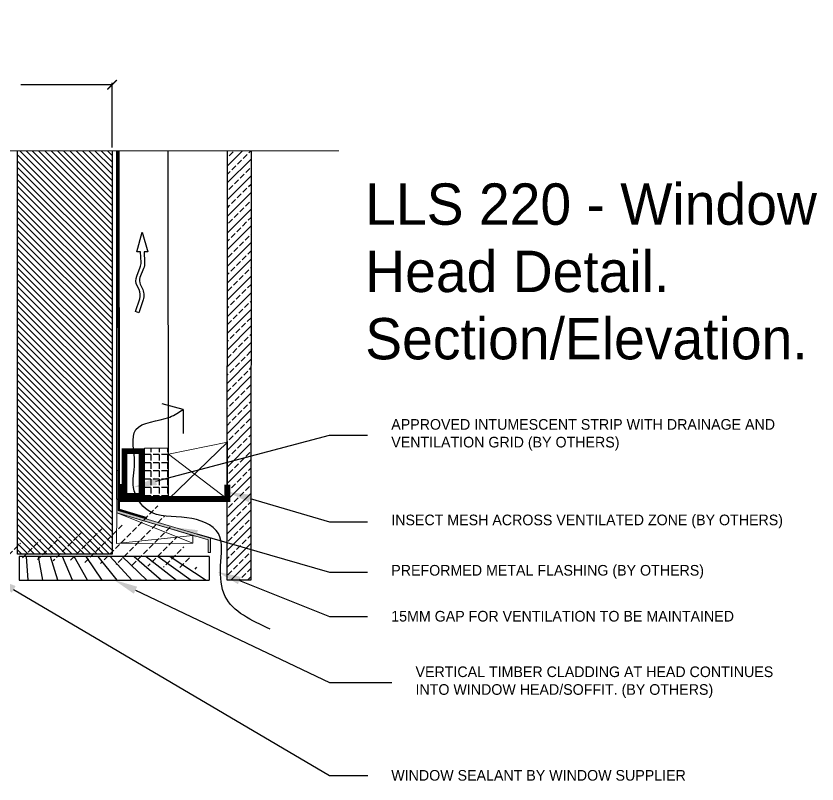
# Model space of a CAD drawing. Header units: millimetres. Extents: x -1562 to 49121, y -21091 to 0.
# Drawn here: x 40390 to 41069, y -9169 to -8519 of the extents above; entities that cross this region are included whole.
import ezdxf
from ezdxf import colors
from ezdxf.entities.mleader import LeaderData, LeaderLine
from ezdxf.math import Vec2, Vec3

# ---------------------------------------------------------------- set-up
doc = ezdxf.new("R2010")
doc.units = ezdxf.units.MM
doc.header["$MEASUREMENT"] = 0
for name, pattern in [('ACAD_ISO02W100', [15, 12, -3]), ('DASHED2', [0.375, 0.25, -0.125]), ('H1-SEC_A-A$0$HIDDEN2', [4.762499999999999, 3.175, -1.5875])]:
    doc.linetypes.add(name, pattern=pattern)
for name, color, linetype in [('00_H_HATCH', 8, 'Continuous'), ('27_S_ROOF 18mm OSB BOARD', 1, 'Continuous'), ('41_S_EXT-WALL-FIN', 1, 'Continuous'), ('A00002 Title Text', 2, 'Continuous'), ('A00H_HATCH', 252, 'Continuous'), ('H001_HATCH', 252, 'Continuous'), ('H1-SEC_A-A$0$29_S_INSULATION-DPC', 1, 'Continuous'), ('LLS_Dimensions', 6, 'Continuous'), ('LLS_Gutex Multitherm', 41, 'Continuous'), ('Underlay', 143, 'ACAD_ISO02W100'), ('VELUX_ROOFCONSTRUCTION', 7, 'Continuous')]:
    doc.layers.add(name, color=color, linetype=linetype)
doc.layers.add('LLS_Text', color=6, linetype='Continuous', lineweight=15)
doc.layers.add('Window-Doors', color=2, linetype='Continuous', lineweight=13)
doc.styles.add('ARIAL', font='arial.ttf', dxfattribs={"width": 0.8})
doc.styles.add('Century Gothic', font='GOTHIC.TTF')
doc.styles.add('GENERATED_STYLE_2', font='GOTHIC.TTF')
doc.dimstyles.new('LLS 1T 10', dxfattribs={"dimtxt": 25, "dimasz": 8, "dimexe": 1.5, "dimexo": 3, "dimgap": 5, "dimtad": 0, "dimdec": 0, "dimzin": 0, "dimdsep": 46, "dimtxsty": 'ARIAL', "dimblk": 'ARCHTICK', "dimcen": 0.09, "dimclrd": 8, "dimclre": 8, "dimclrt": 256, "dimadec": 0, "dimazin": 0, "dimtfac": 1, "dimtdec": 0, "dimtofl": 0, "dimtmove": 0, "dimatfit": 3, "dimfxl": 1.5, "dimtolj": 1, "dimtzin": 0, "dimarcsym": 0})

# ---------------------------------------------------------------- blocks, each defined once
blk = doc.blocks.new('_ArchTick')
at = {"color": 0, "linetype": 'ByBlock', "const_width": 0.15}
blk.add_lwpolyline([(-0.5, -0.5), (0.5, 0.5)], dxfattribs=at)
blk = doc.blocks.new('*D82')
at = {"layer": 'Defpoints', "color": 0, "transparency": 16777216}
for p in [(40471.60264241516, -8576.861463625584), (40119.62994400244, -8632.836790111502), (40471.60264241516, -8632.836790111502)]:
    blk.add_point(p, dxfattribs=at)
at = {"layer": 'LLS_Dimensions', "color": 8, "lineweight": -2, "transparency": 16777216}
for p, q in [((40119.62994400244, -8629.836790111502), (40119.62994400244, -8575.361463625584)), ((40119.62994400244, -8576.861463625584), (40204.12925364537, -8576.861463625584)), ((40471.60264241516, -8576.861463625584), (40387.10333277224, -8576.861463625584)), ((40471.60264241516, -8629.836790111502), (40471.60264241516, -8575.361463625584))]:
    blk.add_line(p, q, dxfattribs=at)
at = {"layer": 'LLS_Dimensions', "color": 8, "lineweight": -2, "transparency": 16777216, "xscale": 8, "yscale": 8, "zscale": 8, "rotation": 180}
blk.add_blockref('_ArchTick', (40119.62994400244, -8576.861463625584), dxfattribs=at)
at = {"layer": 'LLS_Dimensions', "color": 8, "lineweight": -2, "transparency": 16777216, "xscale": 8, "yscale": 8, "zscale": 8}
blk.add_blockref('_ArchTick', (40471.60264241516, -8576.861463625584), dxfattribs=at)
at = {"layer": 'LLS_Dimensions', "transparency": 16777216, "insert": (40295.6162932088, -8576.861463625584), "char_height": 25, "attachment_point": 5, "style": 'ARIAL', "bg_fill": 3, "box_fill_scale": 1.25, "bg_fill_color": 256, "bg_fill_true_color": 13158600, "bg_fill_transparency": 0}
blk.add_mtext('\\A1;LLS T.F.  Wall ', dxfattribs=at)

msp = doc.modelspace()

# ---------------------------------------------------------------- hatches: boundary and pattern name
at = {"layer": '00_H_HATCH'}
h = msp.add_hatch(dxfattribs=at)
h.set_pattern_fill('JIS_STN_2.5', color=9, scale=4, angle=5.400434271387832e-08)
h.set_pattern_definition([(45.00000005400433, (135036.337301012, -110245.1425797285), (-7.071067818530336, 7.071067805200615), []), (45.00000005400433, (135043.397301012, -110245.1425797219), (-7.071067818530336, 7.071067805200615), [4.8, -2])])
h.paths.add_polyline_path([(40589.33784794586, -8632.836790111502), (40569.33736771336, -8632.836790111502), (40569.23126790661, -8996.136378880856), (40589.23126790665, -8996.136378880856)])
h = msp.add_hatch(dxfattribs=at)
h.set_pattern_fill('JIS_STN_2.5', color=9, scale=0.5, angle=5.400434271387832e-08)
h.set_pattern_definition([(45.00000005400433, (527990103.2796899, 726922016.1451199), (-0.883883477316292, 0.8838834756500769), []), (45.00000005400433, (527990104.1621899, 726922016.1451199), (-0.883883477316292, 0.8838834756500769), [0.6, -0.25])])
h.paths.add_polyline_path([(40548.19928771874, -8960.655916079562), (40548.19928771874, -8958.569419337382), (40477.57205777247, -8937.574334626963), (40477.57205777247, -8936.650476084269), (40477.46729051029, -8936.618952662717), (40477.51967414138, -8903.335827513078), (40475.62444140356, -8903.335708138886), (40475.57205777247, -8939.066299069735)])
h.paths.add_polyline_path([(40554.95902393757, -8960.578860096171), (40548.19928771874, -8958.569419337382), (40548.19928771874, -8960.655916079562), (40552.95902393757, -8962.070824538943), (40552.95902393757, -8972.594190612614), (40554.95902393757, -8972.594190612614)])
h = msp.add_hatch(dxfattribs=at)
h.set_pattern_fill('JIS_STN_2.5', color=9, scale=4, angle=5.400434271387832e-08)
h.set_pattern_definition([(45.00000005400433, (528054677.0092292, 726823034.9440244), (-7.071067818530336, 7.071067805200615), []), (45.00000005400433, (528054684.0692292, 726823034.9440244), (-7.071067818530336, 7.071067805200615), [4.8, -2])])
h.paths.add_polyline_path([(40393.04956041586, -8975.984102059538), (40522.8185101714, -8975.98410210459), (40553.77008290098, -8975.984102059625), (40553.77008290098, -8995.984102059334), (40393.04956041586, -8995.984102059538)])
at = {"layer": 'A00H_HATCH', "true_color": 0xed1f24}
h = msp.add_hatch(dxfattribs=at)
h.set_pattern_fill('ANGLE', color=240, angle=180)
h.set_pattern_definition([(180, (-74461.52226049313, 90409.00161406453), (-2.566247367613279e-15, -6.985), [5.08, -1.905]), (270, (-74461.52226049313, 90409.00161406453), (6.985, -2.993955262215492e-15), [5.08, -1.905])])
h.paths.add_polyline_path([(40519.42572958065, -8884.418014057304), (40499.1521749833, -8884.418014057304), (40499.1521749833, -8927.428243111532), (40519.42572958065, -8927.428243111532)])
at = {"layer": 'H001_HATCH', "transparency": 33554549}
h = msp.add_hatch(dxfattribs=at)
h.set_pattern_fill('ANSI31', color=33, scale=30, angle=-90.00000000000001)
h.set_pattern_definition([(315, (49447.30137188468, 31596.93462536018), (2.651650429449554, 2.651650429449553), [])])
h.paths.add_polyline_path([(40391.60264241516, -8632.836790111502), (40471.60264241516, -8632.836790111502), (40471.60264241516, -8974.106631381339), (40391.60264241516, -8974.106631381339)])

# ---------------------------------------------------------------- linework, layer by layer
at = {"layer": '00_H_HATCH', "color": 9, "elevation": -1.815402375014817e-10}
for points in [[(40531.79630541815, -8851.752710559671), (40513.96889647441, -8846.99107210714)], [(40531.79630541815, -8851.752710559671), (40531.79630541815, -8871.913609649175)]]:
    msp.add_lwpolyline(points, dxfattribs=at)
at = {"layer": '00_H_HATCH', "color": 2, "lineweight": 5, "transparency": 33554687, "elevation": -1.815402375014817e-10}
for points in [[(40519.38466069566, -8927.467669241105), (40519.38466069566, -8889.467669241105), (40569.38466069566, -8879.467669241105), (40569.38466069568, -8927.464406363466)], [(40475.38237208415, -8964.953743503578), (40475.57205777247, -8939.066299069735), (40540.06890062091, -8958.239027211388), (40540.0811404855, -8964.833660377775)]]:
    msp.add_lwpolyline(points, close=True, dxfattribs=at)
at = {"layer": '00_H_HATCH', "color": 251, "lineweight": 5, "true_color": 0x636466, "transparency": 33554687, "elevation": -1.815402375014817e-10}
for points in [[(40569.38466069566, -8879.467669241105), (40519.38466069566, -8927.467669241105)], [(40569.38466069568, -8927.464406363466), (40519.38466069566, -8889.467669241105)], [(40540.0811404855, -8964.833660377775), (40475.57205777247, -8939.066299069735)], [(40475.38237208415, -8964.953743503578), (40540.06890062091, -8958.239027211388)]]:
    msp.add_lwpolyline(points, dxfattribs=at)
at = {"layer": '00_H_HATCH', "color": 9}
msp.add_spline([(40605.51732758347, -9037.497237379783), (40567.42303939858, -9009.83593737119), (40563.58601175861, -8984.091815734431), (40561.66762559275, -8956.704414295124), (40535.08390971117, -8943.284612144755), (40502.1966332181, -8937.2592900731), (40489.86396836025, -8917.814277464178), (40490.68733745594, -8897.215854987739), (40491.78363106739, -8868.732970884423), (40520.55993417175, -8858.05181958748), (40531.79630541815, -8851.752710559671)], degree=3, dxfattribs=at)
at = {"layer": '27_S_ROOF 18mm OSB BOARD', "lineweight": 5, "elevation": -1.815402375014817e-10}
msp.add_lwpolyline([(40475.57205777247, -8903.335767825982), (40477.57205777247, -8903.335767825982), (40477.57205777247, -8937.574334626963), (40554.95902393757, -8960.578860096171), (40554.95902393757, -8972.594190612614), (40552.95902393757, -8972.594190612614), (40552.95902393757, -8962.070824538943), (40475.57205777247, -8939.066299069735)], close=True, dxfattribs=at)
at = {"layer": '41_S_EXT-WALL-FIN', "color": 5}
msp.add_line((40553.770082901, -8975.98410205948, 0.02949721273074478), (40553.770082901, -8995.98410205948, 0.02949721273074478), dxfattribs=at)
at = {"layer": '41_S_EXT-WALL-FIN', "color": 5, "elevation": -1.815402375014817e-10}
for points in [[(40589.33784794586, -8632.836790111502), (40589.23126790665, -8996.136378880856), (40569.23126790661, -8996.136378880856), (40569.33736771336, -8632.836790111502)], [(40553.77008290088, -8975.984102059538), (40393.04956041586, -8975.984102059538), (40393.04956041586, -8995.984102059538), (40553.77008290088, -8995.984102059538)]]:
    msp.add_lwpolyline(points, dxfattribs=at)
at = {"layer": 'A00H_HATCH', "color": 240, "true_color": 0xed1f24, "const_width": 5, "elevation": -1.815402375014817e-10}
msp.add_lwpolyline([(40496.6677087412, -8924.93543183088), (40482.19105173765, -8924.93543183088), (40482.19105173765, -8886.925202776682), (40496.6677087412, -8886.925202776682)], close=True, dxfattribs=at)
at = {"layer": 'A00H_HATCH', "color": 2, "lineweight": 5, "transparency": 33554687, "elevation": -1.815402375014817e-10}
msp.add_lwpolyline([(40519.42572958065, -8884.418014057304), (40499.1521749833, -8884.418014057304), (40499.1521749833, -8927.428243111532), (40519.42572958065, -8927.428243111532)], close=True, dxfattribs=at)
at = {"layer": 'H1-SEC_A-A$0$29_S_INSULATION-DPC', "color": 5, "linetype": 'H1-SEC_A-A$0$HIDDEN2', "ltscale": 2, "true_color": 0x1414ff, "const_width": 5}
for points, elevation in [([(40479.22673870435, -8914.845490877753), (40479.22673870435, -8927.505571101301), (40569.25396596594, -8927.5210187675), (40569.25396596594, -8915.40398630279)], -1.815402375014817e-10), ([(40479.22673870447, -8914.845490877695), (40479.22673870447, -8927.505571101243), (40569.25396596605, -8927.521018767442), (40569.25396596605, -8915.403986302732)], 0.02949721273074478)]:
    msp.add_lwpolyline(points, dxfattribs=dict(at, elevation=elevation))
at = {"layer": 'LLS_Gutex Multitherm', "elevation": -1.815402375014817e-10}
msp.add_lwpolyline([(40471.60264241516, -8632.836790111502), (40471.60264241516, -8974.106631381339), (40444.93597574849, -8974.106631381339), (40444.93597574849, -8974.106631381339), (40418.26930908182, -8974.106631381339), (40418.26930908182, -8974.106631381339), (40391.60264241516, -8974.106631381339), (40391.60264241516, -8632.836790111502)], dxfattribs=at)
at = {"layer": 'VELUX_ROOFCONSTRUCTION', "elevation": -1.815402375014817e-10}
msp.add_lwpolyline([(40495.83993193942, -8718.368374983529), (40492.6342525996, -8718.368374983253), (40497.22048786878, -8701.696030205054), (40502.03688093602, -8718.368374983253), (40498.8425924504, -8718.368374982918), (40499.20964759179, -8727.081986330824, -0.1055431355186877), (40498.30094946169, -8732.433161445133), (40495.29467084103, -8739.992458328295, 0.2157207799034243), (40495.56245805132, -8745.757840568152), (40497.15882367095, -8748.890070165446, -0.201825453011014), (40497.8947531155, -8758.947340986426), (40494.23181639945, -8769.809060164578), (40491.38911019637, -8768.85040410353), (40495.05204691303, -8757.988684924694, 0.2018254530110077), (40494.4859473401, -8750.252322755241), (40492.8895817203, -8747.120093157802, -0.2157207799034306), (40492.50702856258, -8738.883832815725), (40495.51330718356, -8731.324535932228, 0.1055431355186963), (40496.21230574478, -8727.208247383005), (40495.83993193942, -8718.368374983529)], format="xyb", dxfattribs=at)
at = {"layer": 'Window-Doors', "color": 11, "elevation": -1.815402375014817e-10}
msp.add_lwpolyline([(40663.56295987549, -8632.836790111502), (40255.48137257386, -8632.836790111502), (40236.83347618939, -8583.656626396554), (40236.83347618939, -8667.156626396554), (40217.48137257386, -8632.836790111502), (39943.56295987546, -8632.836790111502)], dxfattribs=at)

# ---------------------------------------------------------------- texts
at = {"layer": 'A00002 Title Text', "color": 6, "linetype": 'Continuous', "lineweight": 18, "insert": (40686.00811306578, -8660.359142290417), "char_height": 35, "width": 492.0086851999222, "attachment_point": 1, "line_spacing_factor": 0.9761192571927967, "style": 'GENERATED_STYLE_2'}
msp.add_mtext('LLS 220 - Window Head Detail.\\PSection/Elevation. ', dxfattribs=at)

# ---------------------------------------------------------------- leaders
at = {"layer": 'LLS_Text'}
ml = msp.add_multileader_mtext('Standard', dxfattribs=at)
ml.set_content('APPROVED INTUMESCENT STRIP WITH DRAINAGE AND VENTILATION GRID (BY OTHERS)', color=256, style='Century Gothic')
ml.set_leader_properties(color=11)
ml.build(insert=Vec2(0, 0))
ml.multileader.update_dxf_attribs({"text_left_attachment_type": 2, "text_right_attachment_type": 2, "dogleg_length": 22.65761850876493, "arrow_head_size": 20})
ctx = ml.context
ctx.base_point, ctx.char_height, ctx.arrow_head_size, ctx.landing_gap_size, ctx.plane_origin, ctx.plane_x_axis, ctx.plane_y_axis = Vec3(40688.06556574474, -8873.41757344839, 0.02949721202289247), 9, 20, 20, Vec3(40592.16516038174, -8098.873738015714, 0.02949721202289247), Vec3(1, 1.232595164407831e-32), Vec3(-1.232595164407831e-32, 1)
ctx.left_attachment, ctx.right_attachment = 2, 2
notes = []
notes.append((ctx, [(0, (1, 1, 0), (40665.40794723597, -8873.41757344839, 0.02949721202289247), (1, -1.015812555867002e-31), 22.65761850876493, [(0, [(40489.52279822143, -8917.592835317544, 0.02949721202289247), (40655.80864584695, -8873.41757344839, 0.02949721202289247)], 0, [])])]))
ctx.mtext.insert, ctx.mtext.text_direction, ctx.mtext.rotation, ctx.mtext.width, ctx.mtext.defined_height, ctx.mtext.flow_direction = Vec3(40708.06556574474, -8859.802345712156, 0.02949721202289247), Vec3(1, 1.232595164407831e-32), 1.232595164407831e-32, 341.1991357262452, 143.9638062583697, 5
ml = msp.add_multileader_mtext('Standard', dxfattribs=at)
ml.set_content('INSECT MESH ACROSS VENTILATED ZONE (BY OTHERS)', color=256, style='Century Gothic')
ml.set_leader_properties(color=11)
ml.build(insert=Vec2(0, 0))
ml.multileader.update_dxf_attribs({"text_left_attachment_type": 2, "text_right_attachment_type": 2, "dogleg_length": 22.65761850876493, "arrow_head_size": 20})
ctx = ml.context
ctx.base_point, ctx.char_height, ctx.arrow_head_size, ctx.landing_gap_size, ctx.plane_origin, ctx.plane_x_axis, ctx.plane_y_axis = Vec3(40688.06556574474, -8946.641962567755, 0.02949721202289247), 9, 20, 20, Vec3(40592.16516038174, -8117.12490731839, 0.02949721202289247), Vec3(1, 1.232595164407831e-32), Vec3(-1.232595164407831e-32, 1)
ctx.left_attachment, ctx.right_attachment = 2, 2
notes.append((ctx, [(0, (1, 1, 0), (40665.40794723597, -8946.641962567755, 0.02949721202289247), (1, -1.015812555867002e-31), 22.65761850876493, [(0, [(40569.25396596594, -8921.462502535145, 0.02949721202289247), (40655.80864584695, -8946.641962567755, 0.02949721202289247)], 0, [])])]))
ctx.mtext.insert, ctx.mtext.text_direction, ctx.mtext.rotation, ctx.mtext.width, ctx.mtext.defined_height, ctx.mtext.flow_direction = Vec3(40708.06556574474, -8940.639923138795, 0.02949721202289247), Vec3(1, 1.232595164407831e-32), 1.232595164407831e-32, 336.3541512628583, 80.42210128881635, 5
ml = msp.add_multileader_mtext('Standard', dxfattribs=at)
ml.set_content('PREFORMED METAL FLASHING (BY OTHERS)', color=256, style='Century Gothic')
ml.set_leader_properties(color=11)
ml.build(insert=Vec2(0, 0))
ml.multileader.update_dxf_attribs({"text_left_attachment_type": 2, "text_right_attachment_type": 2, "dogleg_length": 22.65761850876493, "arrow_head_size": 20})
ctx = ml.context
ctx.base_point, ctx.char_height, ctx.arrow_head_size, ctx.landing_gap_size, ctx.plane_origin, ctx.plane_x_axis, ctx.plane_y_axis = Vec3(40688.06556574474, -8989.266594208315, 0.02949721202289247), 9, 20, 20, Vec3(40592.16516038174, -8159.749538958949, 0.02949721202289247), Vec3(1, 1.232595164407831e-32), Vec3(-1.232595164407831e-32, 1)
ctx.left_attachment, ctx.right_attachment = 2, 2
notes.append((ctx, [(0, (1, 1, 0), (40665.40794723597, -8989.266594208315, 0.02949721202289247), (1, -1.015812555867002e-31), 22.65761850876493, [(0, [(40524.18733799997, -8951.431479497583, 0.02949721202289247), (40655.80864584695, -8989.266594208315, 0.02949721202289247)], 0, [])])]))
ctx.mtext.insert, ctx.mtext.text_direction, ctx.mtext.rotation, ctx.mtext.width, ctx.mtext.defined_height, ctx.mtext.flow_direction = Vec3(40708.06556574474, -8983.264554779355, 0.02949721202289247), Vec3(1, 1.232595164407831e-32), 1.232595164407831e-32, 342.4104356872415, 38.86863912476186, 5
ml = msp.add_multileader_mtext('Standard', dxfattribs=at)
ml.set_content('15MM GAP FOR VENTILATION TO BE MAINTAINED', color=256, style='Century Gothic')
ml.set_leader_properties(color=11)
ml.build(insert=Vec2(0, 0))
ml.multileader.update_dxf_attribs({"text_left_attachment_type": 2, "text_right_attachment_type": 2, "dogleg_length": 22.65761850876493, "arrow_head_size": 20})
ctx = ml.context
ctx.base_point, ctx.char_height, ctx.arrow_head_size, ctx.landing_gap_size, ctx.plane_origin, ctx.plane_x_axis, ctx.plane_y_axis = Vec3(40688.06556574474, -9026.859570518664, 0.02949721202289247), 9, 20, 20, Vec3(40592.16516038174, -8197.342515269298, 0.02949721202289247), Vec3(1, 1.232595164407831e-32), Vec3(-1.232595164407831e-32, 1)
ctx.left_attachment, ctx.right_attachment = 2, 2
notes.append((ctx, [(0, (1, 1, 0), (40665.40794723597, -9026.859570518664, 0.02949721202289247), (1, -1.015812555867002e-31), 22.65761850876493, [(0, [(40560.87995188718, -8989.024455807932, 0.02949721202289247), (40655.80864584695, -9026.859570518664, 0.02949721202289247)], 0, [])])]))
ctx.mtext.insert, ctx.mtext.text_direction, ctx.mtext.rotation, ctx.mtext.width, ctx.mtext.defined_height, ctx.mtext.flow_direction = Vec3(40708.06556574474, -9022.133193904116, 0.02949721202289247), Vec3(1, 1.232595164407831e-32), 1.232595164407831e-32, 342.4104356872415, 117.1911654699725, 5
ml = msp.add_multileader_mtext('Standard', dxfattribs=at)
ml.set_content('WINDOW SEALANT BY WINDOW SUPPLIER', color=256, style='Century Gothic')
ml.set_leader_properties(color=11)
ml.build(insert=Vec2(0, 0))
ml.multileader.update_dxf_attribs({"text_left_attachment_type": 2, "text_right_attachment_type": 2, "dogleg_length": 22.65761850876493, "arrow_head_size": 20})
ctx = ml.context
ctx.base_point, ctx.char_height, ctx.arrow_head_size, ctx.landing_gap_size, ctx.plane_origin, ctx.plane_x_axis, ctx.plane_y_axis = Vec3(40688.08548892732, -9161.51116752168, 0.02949721202289247), 9, 20, 20, Vec3(40592.16516038174, -8266.472370393985, 0.02949721202289247), Vec3(1, 1.232595164407831e-32), Vec3(-1.232595164407831e-32, 1)
ctx.left_attachment, ctx.right_attachment = 2, 2
notes.append((ctx, [(0, (1, 1, 0), (40665.42787041856, -9161.51116752168, 0.02949721202289247), (1, -1.015812555867002e-31), 22.65761850876493, [(0, [(40371.09265880876, -8993.76341395239, 0.02949721202289247), (40655.82856902953, -9161.51116752168, 0.02949721202289247)], 0, [])])]))
ctx.mtext.insert, ctx.mtext.text_direction, ctx.mtext.rotation, ctx.mtext.width, ctx.mtext.defined_height, ctx.mtext.flow_direction = Vec3(40708.08548892732, -9156.784790907132, 0.02949721202289247), Vec3(1, 1.232595164407831e-32), 1.232595164407831e-32, 312.1099519047277, 62.76980215891673, 5
ml = msp.add_multileader_mtext('Standard', dxfattribs=at)
ml.set_content('VERTICAL TIMBER CLADDING AT HEAD CONTINUES INTO WINDOW HEAD/SOFFIT. (BY OTHERS)', color=256, style='Century Gothic')
ml.set_leader_properties(color=11)
ml.build(insert=Vec2(0, 0))
ml.multileader.update_dxf_attribs({"text_left_attachment_type": 2, "text_right_attachment_type": 2, "dogleg_length": 22.65761850876493, "arrow_head_size": 20})
ctx = ml.context
ctx.base_point, ctx.char_height, ctx.arrow_head_size, ctx.landing_gap_size, ctx.plane_origin, ctx.plane_x_axis, ctx.plane_y_axis = Vec3(40708.6071553458, -9082.758604529783, 0.02949721202289247), 9, 20, 20, Vec3(40592.16516038174, -8170.887347258456, 0.02949721202289247), Vec3(1, 1.232595164407831e-32), Vec3(-1.232595164407831e-32, 1)
ctx.left_attachment, ctx.right_attachment = 2, 2
notes.append((ctx, [(0, (1, 1, 0), (40685.94953683704, -9082.758604529783, 0.02949721202289247), (1, 1.369116330502037e-32), 22.65761850876493, [(0, [(40473.40982165837, -8995.984102059567, 0.02949721202289247), (40655.80864584695, -9082.758604529783, 0.02949721202289247)], 0, [])])]))
ctx.mtext.insert, ctx.mtext.text_direction, ctx.mtext.rotation, ctx.mtext.width, ctx.mtext.defined_height, ctx.mtext.flow_direction = Vec3(40728.6071553458, -9069.143376793549, 0.02949721202289247), Vec3(1, 1.232595164407831e-32), 1.232595164407831e-32, 321.8688460861742, 47.18098258054017, 5
for ctx, leaders in notes:
    for number, flags, end, landing, length, lines in leaders:
        leader = LeaderData()
        leader.index, (leader.has_last_leader_line, leader.has_dogleg_vector, leader.attachment_direction) = number, flags
        leader.last_leader_point, leader.dogleg_vector, leader.dogleg_length = Vec3(end), Vec3(landing), length
        for number, points, colour, breaks in lines:
            line = LeaderLine()
            line.index, line.vertices, line.color, line.breaks = number, Vec3.list(points), colors.encode_raw_color(colour), breaks
            leader.lines.append(line)
        ctx.leaders.append(leader)

# ---------------------------------------------------------------- next in the draw order: dimensions: what is measured, and where the dimension line sits
at = {"layer": 'LLS_Dimensions'}
dim = msp.add_linear_dim(base=(40471.60264241516, -8576.861463625584), p1=(40119.62994400244, -8632.836790111502), p2=(40471.60264241516, -8632.836790111502), text='LLS T.F.  Wall ', dimstyle='LLS 1T 10', override={"dimtmove": 1, "dimtfill": 1}, dxfattribs=at)
dim.commit()
dim.dimension.update_dxf_attribs({"geometry": '*D82', "text_midpoint": (40295.6162932088, -8576.861463625584)})

# ---------------------------------------------------------------- next in the draw order: linework, layer by layer
at = {"layer": '00_H_HATCH', "elevation": -1.815402375014817e-10}
msp.add_lwpolyline([(40475.35387120656, -8632.836790111502), (40475.5358348969, -8927.504188862866), (40519.42578697269, -8927.506953339736), (40519.24459945076, -8632.836790111502)], dxfattribs=at)
at = {"layer": 'Underlay', "color": 152, "linetype": 'DASHED2', "ltscale": 10, "true_color": 0x2776bb, "transparency": 33554687, "const_width": 2, "elevation": 0.02949721273074478}
msp.add_lwpolyline([(40477.04434048312, -8632.836790111502), (40477.46729051041, -8936.618952662659), (40501.24076792474, -8943.772154288516)], dxfattribs=at)

doc.saveas('drawing.dxf')
